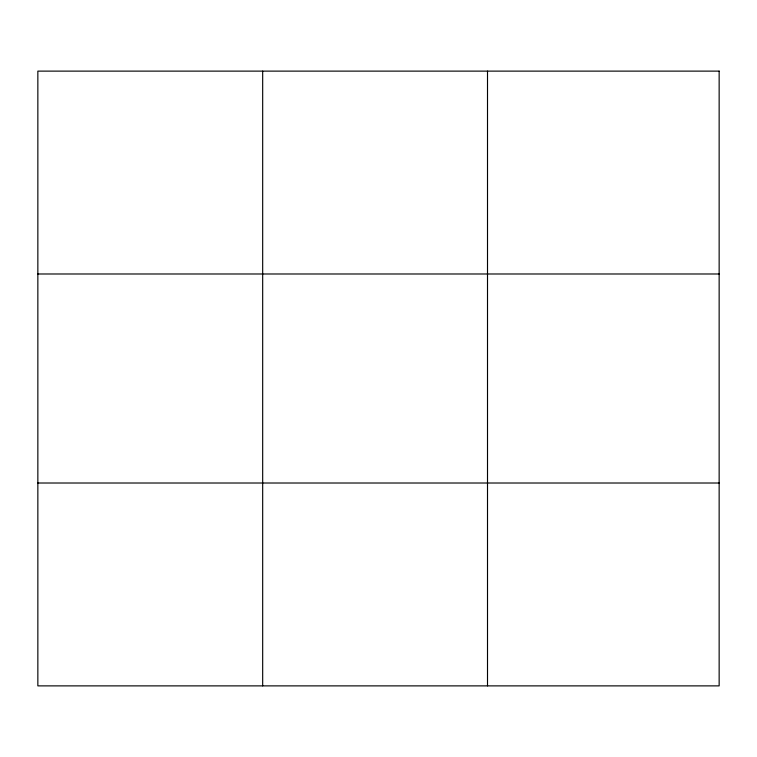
<?xml version="1.0" encoding="UTF-8"?>
<svg xmlns="http://www.w3.org/2000/svg" width="757" height="757" viewBox="0 0 757 757"><rect width="100%" height="100%" fill="white"/><g stroke="black" fill="none" stroke-linecap="round" stroke-linejoin="round"><path stroke-width="1.14" d="M262.679 71.12L262.679 685.88M487.508 71.12L487.508 685.88M37.85 273.987L719.15 273.987M37.85 483.013L719.15 483.013M719.15 71.12L719.15 685.88L37.85 685.88L37.85 71.12L719.15 71.12"/></g></svg>
